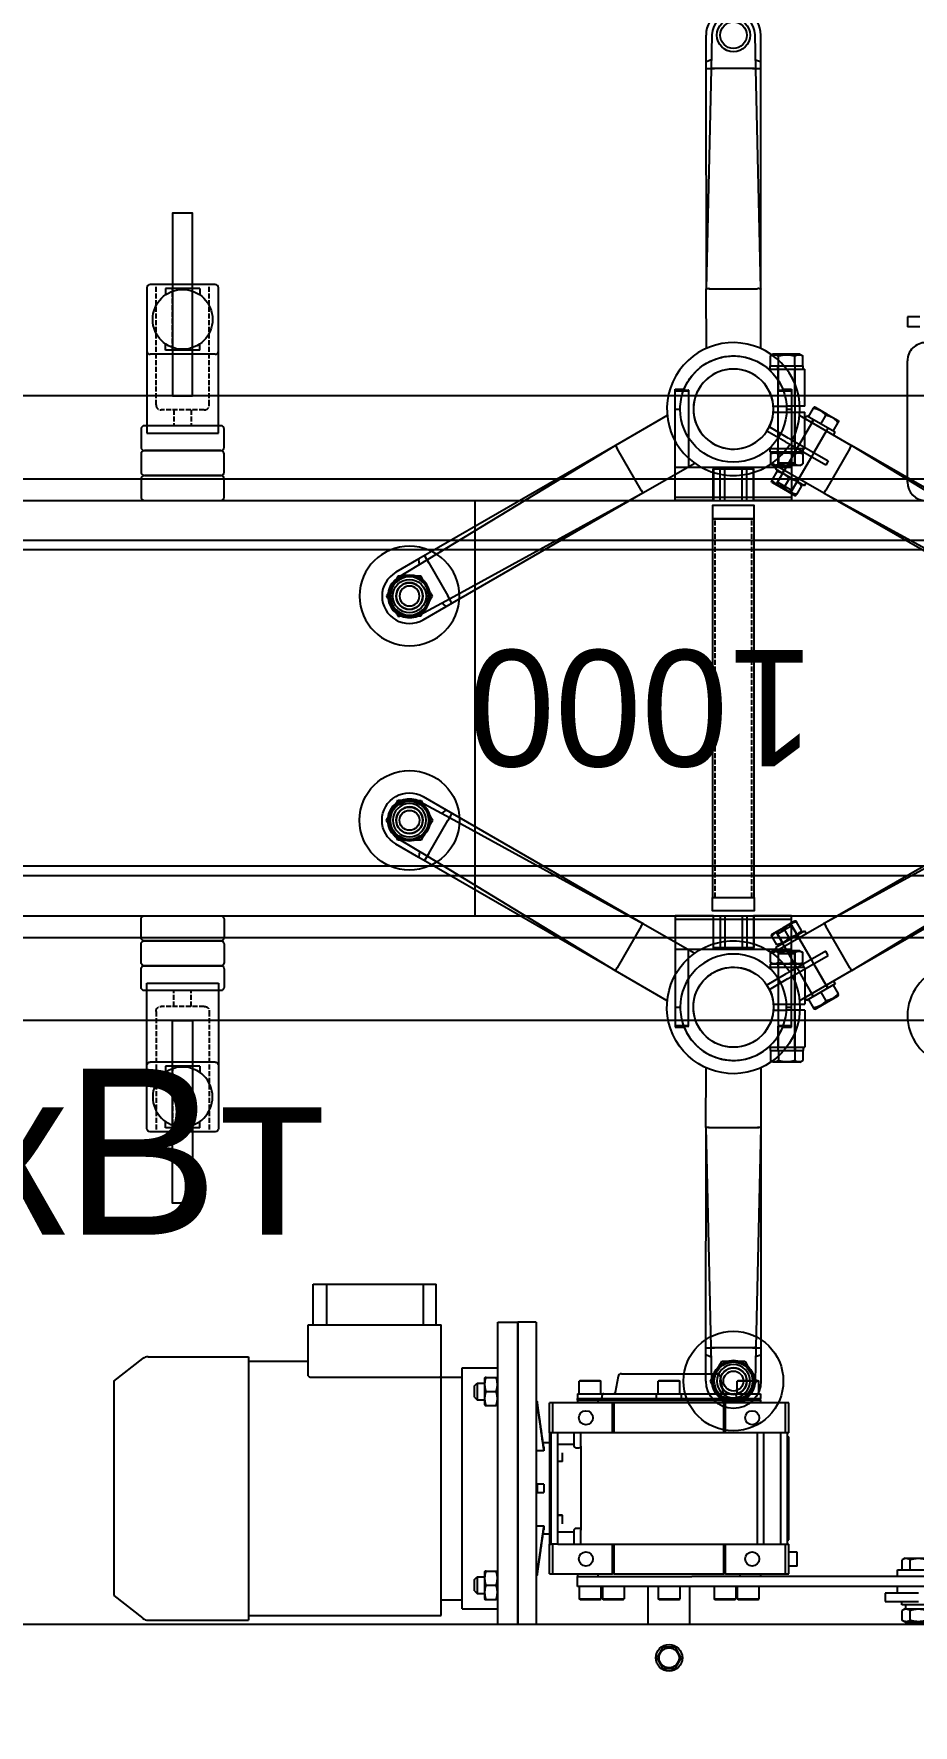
# Model space of a CAD drawing. Header units: millimetres. Extents: x -383313 to -161684, y -117025 to 99224.
# Drawn here: x -346718 to -346189, y -7453 to -6435 of the extents above; entities that cross this region are included whole.
import ezdxf
from ezdxf.enums import TextEntityAlignment as Align

# ---------------------------------------------------------------- set-up
doc = ezdxf.new("R2010")
doc.units = ezdxf.units.MM
doc.header["$MEASUREMENT"] = 0
doc.linetypes.add('DASHED', pattern=[0.75, 0.5, -0.25])
doc.linetypes.add('ESKD_shtrih', pattern=[4, 3, -1])
for name, color, linetype in [('08', 30, 'Continuous'), ('12', 41, 'Continuous'), ('17', 111, 'Continuous'), ('27', 200, 'Continuous'), ('Длина секции', 1, 'Continuous'), ('Конвейера КУ-190', 1, 'Continuous'), ('Крепление держателей ограждений', 101, 'Continuous'), ('КУ-190.01.03.00_Стяжка', 7, 'Continuous'), ('Робот', 30, 'Continuous')]:
    doc.layers.add(name, color=color, linetype=linetype)
doc.styles.add('PSTUDIO', font='arial.ttf')

# ---------------------------------------------------------------- blocks, each defined once
blk = doc.blocks.new('A$Cdbab0bab')
at = {"color": 3}
for p, q in [((543, -580), (1463, -580)), ((855, -581.5), (855, -580)), ((987.5, -580), (987.5, -603)), ((1012.5, -580), (1012.5, -603)), ((1080, -762), (1080, -580)), ((1091, -762), (1091, -580)), ((1091, -580), (1091, -762)), ((1103, -580), (1103, -762)), ((858, -581.5), (842, -581.5)), ((858, -589.5), (842, -589.5)), ((854.9, -582.5), (854.9, -588.5)), ((857.5, -589.5), (857.5, -592)), ((858, -581.5), (859.8, -582.5)), ((858, -589.5), (859.8, -588.5)), ((859.8, -582.5), (859.8, -588.5)), ((1124.5, -589.5), (1103, -589.5)), ((1124.5, -589.5), (1124.5, -734.5)), ((1137, -585.5), (1137, -729.8)), ((1253, -585.5), (1137, -585.5)), ((1253, -741.2), (1253, -582.7)), ((1313.4, -582.7), (1253, -582.7)), ((1334, -597.5), (1316.5, -583.8)), ((840, -592), (860, -592)), ((870, -594), (850, -594)), ((850, -599), (870, -599)), ((860, -592), (860, -594)), ((862.5, -599), (862.5, -603)), ((870, -599), (870, -594)), ((946.5, -595), (946, -595.5)), ((959, -595.5), (946, -595.5)), ((946, -603), (946, -595.5)), ((946.5, -595), (958.5, -595)), ((958.5, -595), (959, -595.5)), ((959, -603), (959, -595.5)), ((960.4, -595), (959.9, -595.5)), ((972.9, -595.5), (959.9, -595.5)), ((959.9, -603), (959.9, -595.5)), ((960.4, -595), (972.4, -595)), ((972.4, -595), (972.9, -595.5)), ((972.9, -603), (972.9, -595.5)), ((994, -595), (993.5, -595.5)), ((1006.5, -595.5), (993.5, -595.5)), ((993.5, -603), (993.5, -595.5)), ((994, -595), (1006, -595)), ((1006, -595), (1006.5, -595.5)), ((1006.5, -603), (1006.5, -595.5)), ((1027.6, -595), (1027.1, -595.5)), ((1040.1, -595.5), (1027.1, -595.5)), ((1027.1, -603), (1027.1, -595.5)), ((1027.6, -595), (1039.6, -595)), ((1039.6, -595), (1040.1, -595.5)), ((1040.1, -603), (1040.1, -595.5)), ((1041.5, -595), (1041, -595.5)), ((1054, -595.5), (1041, -595.5)), ((1041, -603), (1041, -595.5)), ((1041.5, -595), (1053.5, -595)), ((1053.5, -595), (1054, -595.5)), ((1054, -603), (1054, -595.5)), ((1103, -595.7), (1103.3, -595.2)), ((1110, -595.2), (1104, -595.2)), ((1111, -595.7), (1110.7, -595.2)), ((1111, -611.7), (1111, -595.7)), ((1115.4, -598.7), (1111, -598.7)), ((1115.4, -600.1), (1115.4, -598.7)), ((1117, -600.3), (1115.4, -598.7)), ((1115.4, -608.7), (1115.4, -600.1)), ((1117, -600.3), (1117, -601.3)), ((1137, -595), (1124.5, -595)), ((1334, -726.5), (1334, -597.5)), ((845.6, -603), (986.4, -603)), ((845.6, -609), (986.4, -609)), ((862.5, -609), (862.5, -613)), ((930, -610.5), (928, -610.5)), ((928, -610.5), (928, -628.5)), ((966, -610.5), (930, -610.5)), ((930, -610.5), (930, -628.5)), ((945, -610.5), (945, -609)), ((957.2, -609), (957.2, -610.5)), ((966, -610.5), (967, -610.5)), ((966, -610.5), (966, -628.5)), ((1033, -610.5), (967, -610.5)), ((967, -610.5), (967, -628.5)), ((986.4, -603), (1055, -603)), ((1055, -609), (986.4, -609)), ((1033, -610.5), (1034, -610.5)), ((1033, -610.5), (1033, -628.5)), ((1070, -610.5), (1034, -610.5)), ((1034, -610.5), (1034, -628.5)), ((1042.8, -610.5), (1042.8, -609)), ((1055, -603), (1055, -609)), ((1055, -610.5), (1055, -609)), ((1072, -610.5), (1070, -610.5)), ((1070, -610.5), (1070, -628.5)), ((1072, -610.5), (1072, -628.5)), ((1079.3, -609.7), (1080, -609.7)), ((1110, -603.7), (1104, -603.7)), ((1115.4, -608.7), (1111, -608.7)), ((1117, -607.1), (1115.4, -608.7)), ((1117, -601.3), (1117, -607.1)), ((862.5, -613), (837.5, -613)), ((858, -620), (842, -620)), ((854.9, -613), (854.9, -619)), ((858, -620), (859.8, -619)), ((859.8, -613), (859.8, -619)), ((923, -615.2), (923, -623.7)), ((923, -615.2), (928, -615.2)), ((1103, -611.7), (1103.3, -612.2)), ((1110, -612.2), (1104, -612.2)), ((1111, -611.7), (1110.7, -612.2)), ((923, -623.7), (928, -623.7)), ((929, -628.5), (928, -628.5)), ((928, -631), (928, -631.3)), ((929, -631), (928, -631)), ((929, -695.5), (929, -628.5)), ((929, -628.5), (929, -628.5)), ((930, -628.5), (929, -628.5)), ((966, -628.5), (930, -628.5)), ((933, -695.5), (933, -628.5)), ((943, -628.5), (943, -695.5)), ((947, -695.5), (947, -628.5)), ((967, -628.5), (966, -628.5)), ((1033, -628.5), (967, -628.5)), ((1034, -628.5), (1033, -628.5)), ((1067, -628.5), (1034, -628.5)), ((1053, -628.5), (1053, -636.9)), ((1057, -628.5), (1057, -636.9)), ((1067, -628.5), (1067, -695.5)), ((1067, -628.5), (1071, -628.5)), ((1071, -628.5), (1071, -695.5)), ((1072, -628.5), (1071, -628.5)), ((1072, -636.2), (1072, -628.5)), ((1072, -628.5), (1072, -628.5)), ((928, -631.3), (928, -644.1)), ((929, -631.3), (928, -631.3)), ((1053, -640.7), (1053, -636.9)), ((1053, -683.3), (1053, -640.7)), ((1056, -638), (1054, -638)), ((1057, -635.7), (1067, -635.7)), ((1064, -640.7), (1064, -645.8)), ((1071, -636.2), (1072, -636.2)), ((1071, -640.7), (1072, -640.7)), ((1072, -634.5), (1075.7, -634.5)), ((1072, -640.7), (1072, -636.2)), ((1072, -645.8), (1072, -640.7)), ((1075.4, -639.5), (1075.4, -637)), ((1080, -639.5), (1075.4, -639.5)), ((928, -644.1), (928, -646.8)), ((928, -646.8), (928, -677.2)), ((1064, -645.8), (1067, -645.8)), ((1067, -645.8), (1064, -645.8)), ((1071, -645.8), (1072, -645.8)), ((1072, -650), (1072, -645.8)), ((1072, -652.4), (1072, -650)), ((1072, -671.6), (1072, -652.4)), ((1075.4, -664.5), (1075.4, -659.5)), ((1080, -659.5), (1079.1, -659.5)), ((1072, -674), (1072, -671.6)), ((1080, -664.5), (1079.1, -664.5)), ((928, -677.2), (928, -679.9)), ((928, -679.9), (928, -692.8)), ((1064, -678.2), (1064, -683.3)), ((1064, -678.2), (1067, -678.2)), ((1064, -678.2), (1067, -678.2)), ((1071, -678.2), (1072, -678.2)), ((1072, -678.2), (1072, -674)), ((1072, -683.3), (1072, -678.2)), ((1053, -687.4), (1053, -683.3)), ((1053, -687.4), (1053, -695.5)), ((1054, -686.3), (1056, -686.3)), ((1057, -687.4), (1057, -695.5)), ((1057, -688.5), (1067, -688.5)), ((1071, -683.3), (1072, -683.3)), ((1071, -687.8), (1072, -687.8)), ((1072, -687.8), (1072, -683.3)), ((1072, -695.5), (1072, -687.8)), ((1072, -689.5), (1075.7, -689.5)), ((1075.4, -684.5), (1080, -684.5)), ((1075.4, -687), (1075.4, -684.5)), ((928, -692.8), (928, -693)), ((929, -692.8), (928, -692.8)), ((929, -693), (928, -693)), ((928, -695.5), (928, -713.5)), ((928, -695.5), (929, -695.5)), ((929, -695.5), (929, -695.5)), ((929, -695.5), (930, -695.5)), ((930, -695.5), (930, -713.5)), ((930, -695.5), (966, -695.5)), ((966, -695.5), (966, -713.5)), ((966, -695.5), (967, -695.5)), ((967, -695.5), (967, -713.5)), ((967, -695.5), (1033, -695.5)), ((1033, -695.5), (1033, -713.5)), ((1033, -695.5), (1034, -695.5)), ((1034, -695.5), (1034, -713.5)), ((1034, -695.5), (1067, -695.5)), ((1067, -695.5), (1071, -695.5)), ((1070, -695.5), (1070, -713.5)), ((1071, -695.5), (1072, -695.5)), ((1071, -695.5), (1072, -695.5)), ((1072, -695.5), (1072, -695.5)), ((1072, -695.5), (1072, -713.5)), ((1103, -712.3), (1103.3, -711.8)), ((1110, -711.8), (1104, -711.8)), ((1111, -712.3), (1110.7, -711.8)), ((1111, -728.3), (1111, -712.3)), ((928, -713.5), (930, -713.5)), ((930, -713.5), (966, -713.5)), ((945, -715), (945, -713.5)), ((1000, -715), (945, -715)), ((945, -715), (945, -716)), ((1000, -716), (945, -716)), ((945, -719), (945, -716)), ((952.5, -719), (945, -719)), ((946, -719), (946, -726.5)), ((960.7, -719), (952.5, -719)), ((957.2, -713.5), (957.2, -715)), ((959, -719), (959, -726.5)), ((959.7, -718), (959.7, -717)), ((992.5, -719), (960.7, -719)), ((966, -713.5), (967, -713.5)), ((967, -713.5), (1033, -713.5)), ((969.3, -729.3), (967.6, -719.8)), ((992.5, -716), (992.5, -719)), ((1007.5, -719), (992.5, -719)), ((993.5, -719), (993.5, -726.5)), ((1055, -715), (1000, -715)), ((1055, -716), (1000, -716)), ((1006.5, -719), (1006.5, -726.5)), ((1007.5, -716), (1007.5, -719)), ((1039.3, -719), (1007.5, -719)), ((1030.7, -729.3), (1032.4, -719.8)), ((1033, -713.5), (1034, -713.5)), ((1034, -713.5), (1070, -713.5)), ((1047.5, -719), (1039.3, -719)), ((1040.3, -717), (1040.3, -718)), ((1041, -719), (1041, -726.5)), ((1042.8, -715), (1042.8, -713.5)), ((1055, -719), (1047.5, -719)), ((1054, -719), (1054, -726.5)), ((1055, -715), (1055, -713.5)), ((1055, -715), (1055, -716)), ((1055, -719), (1055, -716)), ((1070, -713.5), (1072, -713.5)), ((1079.3, -714.3), (1080, -714.3)), ((1110, -720.3), (1104, -720.3)), ((1115.4, -715.3), (1111, -715.3)), ((1115.4, -719), (1115.4, -715.3)), ((1117, -716.9), (1115.4, -715.3)), ((1115.4, -725.3), (1115.4, -719)), ((1117, -716.9), (1117, -719.5)), ((1117, -719.5), (1117, -723.7)), ((946, -726.5), (959, -726.5)), ((946.5, -727), (946, -726.5)), ((958.5, -727), (946.5, -727)), ((958.5, -727), (959, -726.5)), ((1000, -731), (971.3, -731)), ((993.5, -726.5), (1000, -726.5)), ((994, -727), (993.5, -726.5)), ((1000, -727), (994, -727)), ((1000, -726.5), (1006.5, -726.5)), ((1006, -727), (1000, -727)), ((1028.7, -731), (1000, -731)), ((1006, -727), (1006.5, -726.5)), ((1041, -726.5), (1054, -726.5)), ((1041.5, -727), (1041, -726.5)), ((1053.5, -727), (1041.5, -727)), ((1053.5, -727), (1054, -726.5)), ((1103, -728.3), (1103.3, -728.8)), ((1110, -728.8), (1104, -728.8)), ((1111, -728.3), (1110.7, -728.8)), ((1115.4, -725.3), (1111, -725.3)), ((1117, -723.7), (1115.4, -725.3)), ((1137, -729), (1124.5, -729)), ((1137, -729.8), (1137, -760.5)), ((1215.5, -729), (1138.5, -729)), ((1217, -729.8), (1217, -760.5)), ((1334, -726.5), (1316.5, -740.2)), ((1124.5, -734.5), (1103, -734.5)), ((1253, -738.5), (1217, -738.5)), ((1313.4, -741.2), (1253, -741.2)), ((1080, -762), (1091, -762)), ((1103, -762), (1091, -762)), ((1138.5, -760.5), (1137, -760.5)), ((1215.5, -760.5), (1138.5, -760.5)), ((1140, -760.5), (1140, -785)), ((1148, -785), (1148, -760.5)), ((1206, -785), (1206, -760.5)), ((1214, -760.5), (1214, -785)), ((1217, -760.5), (1215.5, -760.5)), ((1141.6, -785), (1140, -785)), ((1148, -785), (1141.6, -785)), ((1149.5, -785), (1148, -785)), ((1204.5, -785), (1149.5, -785)), ((1206, -785), (1204.5, -785)), ((1212.4, -785), (1206, -785)), ((1214, -785), (1212.4, -785))]:
    blk.add_line(p, q, dxfattribs=at)
for centre, radius in [((1000, -560), 8), ((1000, -560), 6), ((950, -619.5), 4.25), ((1050, -619.5), 4.25), ((950, -704.5), 4.25), ((1050, -704.5), 4.25)]:
    blk.add_circle(centre, radius, dxfattribs=at)
for centre, radius, start, end in [((1313.4, -587.7), 5, 52, 90), ((966.7, -720), 1, 10, 90), ((1033.3, -720), 1, 90, 170), ((971.3, -729), 2, 190, 270), ((1028.7, -729), 2, 270, 350), ((1313.4, -736.2), 5, 270, 308)]:
    blk.add_arc(centre, radius, start, end, dxfattribs=at)
for points, weights in [([(996.2, -553.5), (994.4, -556.7), (992.5, -560)], [1.2245094272, 1.41394169484, 1.2245094272]), ([(1003.8, -553.5), (1000, -553.5), (996.2, -553.5)], [1.2245094272, 1.41394169484, 1.2245094272]), ([(1007.5, -560), (1005.6, -556.7), (1003.8, -553.5)], [1.2245094272, 1.41394169484, 1.2245094272]), ([(992.5, -560), (994.4, -563.2), (996.2, -566.5)], [1.2245094272, 1.41394169484, 1.2245094272]), ([(996.2, -566.5), (1000, -566.5), (1003.8, -566.5)], [1.2245094272, 1.41394169484, 1.2245094272]), ([(1003.8, -566.5), (1005.6, -563.2), (1007.5, -560)], [1.2245094272, 1.41394169484, 1.2245094272]), ([(845.1, -582.5), (850, -581.1), (854.9, -582.5)], [1.22364575665, 1.41294441399, 1.22364575665]), ([(845.1, -588.5), (850, -589.9), (854.9, -588.5)], [1.22364575665, 1.41294441399, 1.22364575665]), ([(854.9, -582.5), (857.4, -581.1), (859.8, -582.5)], [1.22364575665, 1.41294441399, 1.22364575665]), ([(854.9, -588.5), (857.4, -589.9), (859.8, -588.5)], [1.22364575665, 1.41294441399, 1.22364575665]), ([(1103.3, -595.2), (1103.3, -595.2), (1104, -595.2)], [1.31829508532, 1.31829508532, 1.22364575665]), ([(1104, -595.2), (1102.6, -599.4), (1104, -603.7)], [1.22364575665, 1.41294441399, 1.22364575665]), ([(1110, -595.2), (1111.4, -599.4), (1110, -603.7)], [1.22364575665, 1.41294441399, 1.22364575665]), ([(1110.7, -595.2), (1110.7, -595.2), (1110, -595.2)], [1.31829508532, 1.31829508532, 1.22364575665]), ([(1104, -603.7), (1102.6, -607.9), (1104, -612.2)], [1.22364575665, 1.41294441399, 1.22364575665]), ([(1110, -603.7), (1111.4, -607.9), (1110, -612.2)], [1.22364575665, 1.41294441399, 1.22364575665]), ([(845.1, -619), (850, -620.4), (854.9, -619)], [1.22364575665, 1.41294441399, 1.22364575665]), ([(854.9, -619), (857.4, -620.4), (859.8, -619)], [1.22364575665, 1.41294441399, 1.22364575665]), ([(1079.1, -611), (1076.6, -628.6), (1075.4, -637)], [1.02854289235, 1.10785210808, 1.04369394574]), ([(1075.4, -639.5), (1076.6, -631.1), (1079.1, -613.5)], [1.04369394591, 1.10785210848, 1.02854289244]), ([(1104, -612.2), (1103.3, -612.2), (1103.3, -612.2)], [1.22364575665, 1.31829508532, 1.31829508532]), ([(1110, -612.2), (1110.7, -612.2), (1110.7, -612.2)], [1.22364575665, 1.31829508532, 1.31829508532]), ([(1079.1, -659.5), (1076.6, -659.5), (1075.4, -659.5)], [1.02854289235, 1.10785210808, 1.04369394574]), ([(1075.4, -664.5), (1076.6, -664.5), (1079.1, -664.5)], [1.04369394591, 1.10785210848, 1.02854289244]), ([(1079.1, -710.5), (1076.6, -692.9), (1075.4, -684.5)], [1.02854289235, 1.10785210808, 1.04369394574]), ([(1075.4, -687), (1076.6, -695.4), (1079.1, -713)], [1.04369394591, 1.10785210848, 1.02854289244]), ([(1103.3, -711.8), (1103.3, -711.8), (1104, -711.8)], [1.31829508532, 1.31829508532, 1.22364575665]), ([(1104, -711.8), (1102.6, -716.1), (1104, -720.3)], [1.22364575665, 1.41294441399, 1.22364575665]), ([(1110, -711.8), (1111.4, -716.1), (1110, -720.3)], [1.22364575665, 1.41294441399, 1.22364575665]), ([(1110.7, -711.8), (1110.7, -711.8), (1110, -711.8)], [1.31829508532, 1.31829508532, 1.22364575665]), ([(1104, -720.3), (1102.6, -724.6), (1104, -728.8)], [1.22364575665, 1.41294441399, 1.22364575665]), ([(1110, -720.3), (1111.4, -724.6), (1110, -728.8)], [1.22364575665, 1.41294441399, 1.22364575665]), ([(1104, -728.8), (1103.3, -728.8), (1103.3, -728.8)], [1.22364575665, 1.31829508532, 1.31829508532]), ([(1110, -728.8), (1110.7, -728.8), (1110.7, -728.8)], [1.22364575665, 1.31829508532, 1.31829508532])]:
    blk.add_rational_spline(points, weights, degree=2, dxfattribs=at)
for points, knots in [([(1079.1, -613.5), (1079.1, -613.3), (1079.1, -613.2), (1079.2, -612.9), (1079.2, -612.8), (1079.2, -612.4), (1079.2, -612.3), (1079.3, -611.9), (1079.3, -611.8), (1079.3, -611.5), (1079.3, -611.3), (1079.3, -611), (1079.4, -610.8), (1079.4, -610.6), (1079.4, -610.4), (1079.4, -610.2), (1079.4, -610.1), (1079.4, -610), (1079.4, -609.9), (1079.4, -609.8), (1079.4, -609.7), (1079.4, -609.7), (1079.3, -609.7), (1079.3, -609.7), (1079.3, -609.8), (1079.3, -609.8), (1079.3, -609.9), (1079.2, -610.1), (1079.2, -610.2), (1079.2, -610.4), (1079.2, -610.5), (1079.1, -610.7), (1079.1, -610.8), (1079.1, -611)], [7.452556, 7.452556, 7.452556, 7.452556, 7.831182, 7.831182, 8.318582, 8.318582, 8.805981, 8.805981, 9.293381, 9.293381, 9.77866, 9.77866, 10.263939, 10.263939, 10.749218, 10.749218, 11.234497, 11.234497, 11.719776, 11.719776, 12.205055, 12.205055, 12.690334, 12.690334, 13.175613, 13.175613, 13.663013, 13.663013, 14.150412, 14.150412, 14.637812, 14.637812, 15.016438, 15.016438, 15.016438, 15.016438]), ([(1054, -638), (1053.9, -638), (1053.9, -638), (1053.7, -638), (1053.7, -637.9), (1053.5, -637.8), (1053.4, -637.8), (1053.2, -637.6), (1053.1, -637.4), (1053, -637.2), (1053, -637.1), (1053, -636.9)], [3.52333, 3.52333, 3.52333, 3.52333, 3.717093, 3.717093, 3.910857, 3.910857, 4.298384, 4.298384, 4.83906, 4.83906, 5.379735, 5.379735, 5.379735, 5.379735]), ([(1057, -636.9), (1057, -637.1), (1057, -637.2), (1056.9, -637.4), (1056.8, -637.6), (1056.6, -637.8), (1056.5, -637.8), (1056.3, -637.9), (1056.3, -638), (1056.1, -638), (1056.1, -638), (1056, -638)], [1.662546, 1.662546, 1.662546, 1.662546, 2.203221, 2.203221, 2.743897, 2.743897, 3.131424, 3.131424, 3.325187, 3.325187, 3.518951, 3.518951, 3.518951, 3.518951]), ([(1079.1, -664.5), (1079.1, -664.5), (1079.1, -664.5), (1079.2, -664.4), (1079.2, -664.4), (1079.2, -664.3), (1079.2, -664.2), (1079.3, -664), (1079.3, -663.9), (1079.3, -663.7), (1079.3, -663.6), (1079.3, -663.3), (1079.4, -663.1), (1079.4, -662.8), (1079.4, -662.7), (1079.4, -662.3), (1079.4, -662.2), (1079.4, -661.8), (1079.4, -661.7), (1079.4, -661.3), (1079.4, -661.2), (1079.4, -660.9), (1079.3, -660.7), (1079.3, -660.4), (1079.3, -660.3), (1079.3, -660.1), (1079.3, -660), (1079.2, -659.8), (1079.2, -659.7), (1079.2, -659.6), (1079.2, -659.6), (1079.1, -659.5), (1079.1, -659.5), (1079.1, -659.5)], [7.452556, 7.452556, 7.452556, 7.452556, 7.831182, 7.831182, 8.318582, 8.318582, 8.805981, 8.805981, 9.293381, 9.293381, 9.77866, 9.77866, 10.263939, 10.263939, 10.749218, 10.749218, 11.234497, 11.234497, 11.719776, 11.719776, 12.205055, 12.205055, 12.690334, 12.690334, 13.175613, 13.175613, 13.663013, 13.663013, 14.150412, 14.150412, 14.637812, 14.637812, 15.016438, 15.016438, 15.016438, 15.016438]), ([(1053, -687.4), (1053, -687.3), (1053, -687.1), (1053.1, -686.9), (1053.2, -686.8), (1053.4, -686.6), (1053.5, -686.5), (1053.7, -686.4), (1053.7, -686.4), (1053.9, -686.3), (1053.9, -686.3), (1054, -686.3)], [1.648481, 1.648481, 1.648481, 1.648481, 2.179851, 2.179851, 2.711222, 2.711222, 3.098681, 3.098681, 3.29241, 3.29241, 3.486139, 3.486139, 3.486139, 3.486139]), ([(1056, -686.3), (1056.1, -686.3), (1056.1, -686.3), (1056.3, -686.4), (1056.3, -686.4), (1056.5, -686.5), (1056.6, -686.6), (1056.8, -686.8), (1056.9, -686.9), (1057, -687.1), (1057, -687.3), (1057, -687.4)], [3.490081, 3.490081, 3.490081, 3.490081, 3.68381, 3.68381, 3.87754, 3.87754, 4.264998, 4.264998, 4.796369, 4.796369, 5.32774, 5.32774, 5.32774, 5.32774]), ([(1079.1, -713), (1079.1, -713.2), (1079.1, -713.3), (1079.2, -713.5), (1079.2, -713.6), (1079.2, -713.8), (1079.2, -713.9), (1079.3, -714.1), (1079.3, -714.2), (1079.3, -714.2), (1079.3, -714.3), (1079.3, -714.3), (1079.4, -714.3), (1079.4, -714.3), (1079.4, -714.2), (1079.4, -714.1), (1079.4, -714), (1079.4, -713.9), (1079.4, -713.8), (1079.4, -713.6), (1079.4, -713.4), (1079.4, -713.2), (1079.3, -713), (1079.3, -712.7), (1079.3, -712.5), (1079.3, -712.2), (1079.3, -712.1), (1079.2, -711.7), (1079.2, -711.6), (1079.2, -711.2), (1079.2, -711.1), (1079.1, -710.8), (1079.1, -710.7), (1079.1, -710.5)], [7.452556, 7.452556, 7.452556, 7.452556, 7.831182, 7.831182, 8.318582, 8.318582, 8.805981, 8.805981, 9.293381, 9.293381, 9.77866, 9.77866, 10.263939, 10.263939, 10.749218, 10.749218, 11.234497, 11.234497, 11.719776, 11.719776, 12.205055, 12.205055, 12.690334, 12.690334, 13.175613, 13.175613, 13.663013, 13.663013, 14.150412, 14.150412, 14.637812, 14.637812, 15.016438, 15.016438, 15.016438, 15.016438]), ([(959.7, -717), (959.7, -716.9), (959.7, -716.9), (959.7, -716.7), (959.6, -716.7), (959.6, -716.6), (959.6, -716.5), (959.5, -716.4), (959.4, -716.3), (959.4, -716.3), (959.3, -716.2), (959.2, -716.1), (959.1, -716.1), (959, -716.1), (958.9, -716), (958.8, -716), (958.7, -716), (958.7, -716)], [2.986177, 2.986177, 2.986177, 2.986177, 3.170306, 3.170306, 3.354436, 3.354436, 3.540175, 3.540175, 3.725914, 3.725914, 3.913561, 3.913561, 4.101209, 4.101209, 4.290363, 4.290363, 4.479517, 4.479517, 4.479517, 4.479517]), ([(959.7, -718), (959.7, -718.1), (959.7, -718.1), (959.7, -718.3), (959.7, -718.3), (959.8, -718.4), (959.8, -718.5), (959.9, -718.6), (959.9, -718.7), (960, -718.7), (960.1, -718.8), (960.2, -718.9), (960.3, -718.9), (960.4, -718.9), (960.4, -719), (960.6, -719), (960.6, -719), (960.7, -719)], [0, 0, 0, 0, 0.184099, 0.184099, 0.368198, 0.368198, 0.553909, 0.553909, 0.73962, 0.73962, 0.927348, 0.927348, 1.115076, 1.115076, 1.304575, 1.304575, 1.494075, 1.494075, 1.494075, 1.494075]), ([(1039.3, -719), (1039.4, -719), (1039.4, -719), (1039.6, -719), (1039.6, -718.9), (1039.7, -718.9), (1039.8, -718.9), (1039.9, -718.8), (1040, -718.7), (1040.1, -718.7), (1040.1, -718.6), (1040.2, -718.5), (1040.2, -718.4), (1040.3, -718.3), (1040.3, -718.3), (1040.3, -718.1), (1040.3, -718.1), (1040.3, -718)], [4.483399, 4.483399, 4.483399, 4.483399, 4.672899, 4.672899, 4.862398, 4.862398, 5.050126, 5.050126, 5.237854, 5.237854, 5.423565, 5.423565, 5.609276, 5.609276, 5.793375, 5.793375, 5.977474, 5.977474, 5.977474, 5.977474]), ([(1041.3, -716), (1041.3, -716), (1041.2, -716), (1041.1, -716), (1041, -716.1), (1040.9, -716.1), (1040.8, -716.1), (1040.7, -716.2), (1040.6, -716.3), (1040.6, -716.3), (1040.5, -716.4), (1040.4, -716.5), (1040.4, -716.6), (1040.4, -716.7), (1040.3, -716.7), (1040.3, -716.9), (1040.3, -716.9), (1040.3, -717)], [1.492836, 1.492836, 1.492836, 1.492836, 1.68199, 1.68199, 1.871145, 1.871145, 2.058792, 2.058792, 2.246439, 2.246439, 2.432178, 2.432178, 2.617917, 2.617917, 2.802047, 2.802047, 2.986177, 2.986177, 2.986177, 2.986177]), ([(1138.5, -729), (1138.4, -729), (1138.3, -729), (1138.1, -729), (1138, -729), (1137.8, -729), (1137.8, -729.1), (1137.6, -729.1), (1137.5, -729.2), (1137.3, -729.3), (1137.2, -729.4), (1137, -729.6), (1137, -729.7), (1137, -729.8)], [0, 0, 0, 0, 0.281108, 0.281108, 0.562216, 0.562216, 0.843325, 0.843325, 1.124433, 1.124433, 1.769683, 1.769683, 2.414933, 2.414933, 2.414933, 2.414933]), ([(1217, -729.8), (1217, -729.7), (1217, -729.6), (1216.8, -729.4), (1216.7, -729.3), (1216.5, -729.2), (1216.4, -729.1), (1216.2, -729.1), (1216.2, -729), (1216, -729), (1215.9, -729), (1215.7, -729), (1215.6, -729), (1215.5, -729)], [-2.414933, -2.414933, -2.414933, -2.414933, -1.769683, -1.769683, -1.124433, -1.124433, -0.843325, -0.843325, -0.562216, -0.562216, -0.281108, -0.281108, 0, 0, 0, 0])]:
    blk.add_open_spline(points, degree=3, knots=knots, dxfattribs=at)
blk = doc.blocks.new('Робот ABB IRB660_3.15 (сверху)')
at = {"layer": 'Робот'}
blk.add_circle((0, 0), 3150, dxfattribs=at)
blk = doc.blocks.new('ADJUSTABLE BRACKET 13580 (Top)')
at = {"layer": '17'}
for p, q in [((-21.5, 4.5), (-21.5, -83)), ((21.5, 4.5), (-21.5, 4.5)), ((21.5, -83), (21.5, 4.5)), ((-19.5, -43), (19.5, -43)), ((-10.3, -45.5), (-10.3, -49.2)), ((-10.3, -45.5), (10.3, -45.5)), ((10.3, -45.5), (10.3, -49.2)), ((-10.3, -82.5), (-10.3, -78.8)), ((10.3, -82.5), (10.3, -78.8)), ((-19.5, -85), (19.5, -85)), ((-10.3, -82.5), (10.3, -82.5))]:
    blk.add_line(p, q, dxfattribs=at)
at = {"layer": '17', "linetype": 'ESKD_shtrih'}
for p, q in [((-21.5, 0), (21.5, 0)), ((-5.2, -9.5), (-5.2, 0)), ((5.2, -9.5), (5.2, 0)), ((-13, -9.5), (13, -9.5)), ((-16, -12.5), (-16, -85)), ((16, -12.5), (16, -85)), ((-6, -45.5), (-6, -82.5)), ((6, -45.5), (6, -82.5))]:
    blk.add_line(p, q, dxfattribs=at)
at = {"layer": '17'}
blk.add_circle((0, -64), 18, dxfattribs=at)
at = {"layer": '17', "linetype": 'ESKD_shtrih'}
for centre, start, end in [((-13, -12.5), 90, 180), ((13, -12.5), 0, 90)]:
    blk.add_arc(centre, 3, start, end, dxfattribs=at)
at = {"layer": '17'}
for centre, start, end in [((-19.5, -45), 90, 180), ((19.5, -45), 0, 90), ((-19.5, -83), 180, 270), ((19.5, -83), 270, 0)]:
    blk.add_arc(centre, 2, start, end, dxfattribs=at)
blk = doc.blocks.new('A$C907ffd63')
at = {"layer": 'Конвейера КУ-190'}
for p, q in [((1000, 125), (0, 125)), ((0, 101), (1000, 101)), ((0, -101), (1000, -101)), ((1000, -125), (0, -125)), ((340, -136), (340, -209)), ((332.5, -229.5), (340, -229.5)), ((340, -235.5), (340, -229.5)), ((332.5, -235.5), (340, -235.5))]:
    blk.add_line(p, q, dxfattribs=at)
at = {"layer": 'Конвейера КУ-190', "color": 33}
for p, q in [((26.7, 95.2), (1000, 95.2)), ((26.7, -95.2), (1000, -95.2))]:
    blk.add_line(p, q, dxfattribs=at)
at = {"layer": 'Конвейера КУ-190'}
for centre, radius, start, end in [((310, 185), 30, 213.367, 146.633), ((329, -136), 11, 0, 90), ((329, -209), 11, 270, 0)]:
    blk.add_arc(centre, radius, start, end, dxfattribs=at)
at = {"layer": 'Крепление держателей ограждений'}
blk.add_line((600, 125), (600, -125), dxfattribs=at)
at = {"layer": 'Длина секции'}
blk.add_text('1000', height=70, dxfattribs=at).set_placement((500, 0), align=Align.MIDDLE_CENTER)
blk = doc.blocks.new('15506-T')
at = {"color": 200}
for p, q in [((98.2, 203.1), (90.2, 189.2)), ((101.4, 201.6), (90.6, 183.9)), ((90.2, 189.2), (22, 71)), ((90.6, 183.9), (22, 71)), ((90.5, 189.3), (93.6, 188.8)), ((112.4, 171.8), (92.6, 183.3)), ((113.9, 170.4), (123.9, 188.6)), ((118.8, 172.7), (126.8, 186.6)), ((116.7, 175.5), (118.6, 173)), ((50.5, 54.5), (118.8, 172.7)), ((50.5, 54.5), (113.9, 170.4)), ((21.9, 70.9), (3.9, 39.8)), ((22, 71), (21.9, 70.9)), ((23.7, 70), (48.8, 55.5)), ((32.5, 23.3), (50.5, 54.4)), ((50.5, 54.4), (50.5, 54.5)), ((-58, 26.5), (-58.5, 26.2)), ((-58.5, 19.5), (-58.5, 25.5)), ((-50, 26.5), (-58, 26.5)), ((-42, 26.5), (-50, 26.5)), ((-50, 19.5), (-50, 25.5)), ((-42, 26.5), (-41.5, 26.2)), ((-41.5, 19.5), (-41.5, 25.5)), ((-72.5, 16.5), (-208.9, 16.5)), ((-72.5, 16.5), (-204.6, 13.5)), ((-72.3, 16.5), (-72.5, 16.5)), ((-72.5, -14.5), (-72.5, 14.5)), ((-36.4, 16.5), (-72.3, 16.5)), ((-60, 18.5), (-60, 16.5)), ((-40, 18.5), (-60, 18.5)), ((-58, 18.5), (-58.5, 18.8)), ((-42, 18.5), (-41.5, 18.8)), ((-40, 18.5), (-40, 16.5)), ((-65, -1.5), (-65, 1.5)), ((-65, 1.5), (-40, 1.5)), ((-55, -1.5), (-55, 1.5)), ((-45, -1.5), (-45, 1.5)), ((-37, 1.5), (-24.1, 1.5)), ((-40, -1.5), (-65, -1.5)), ((-24.1, -1.5), (-37, -1.5)), ((-208.9, -16.5), (-72.5, -16.5)), ((-204.6, -13.5), (-72.5, -16.5)), ((-72.5, -16.5), (-72.3, -16.5)), ((-72.3, -16.5), (-36.4, -16.5)), ((-60, -16.5), (-60, -18.5)), ((-60, -18.5), (-40, -18.5)), ((-58.5, -18.5), (-58.5, -24.5)), ((-50, -18.5), (-50, -24.5)), ((-41.5, -18.5), (-41.5, -24.5)), ((-40, -16.5), (-40, -18.5)), ((-58, -25.5), (-58.5, -25.2)), ((-50, -25.5), (-58, -25.5)), ((-42, -25.5), (-50, -25.5)), ((-42, -25.5), (-41.5, -25.2)), ((50.5, -54.4), (32.5, -23.3)), ((3.9, -39.8), (21.9, -70.9)), ((48.8, -55.5), (23.7, -70)), ((50.5, -54.5), (50.5, -54.4)), ((113.9, -170.4), (50.5, -54.5)), ((118.8, -172.7), (50.5, -54.5)), ((21.9, -70.9), (22, -71)), ((22, -71), (90.6, -183.9)), ((22, -71), (90.2, -189.2)), ((92.6, -183.3), (112.4, -171.8)), ((123.9, -188.6), (113.9, -170.4)), ((118.6, -173), (116.7, -175.5)), ((126.8, -186.6), (118.8, -172.7)), ((90.2, -189.2), (98.2, -203.1)), ((93.6, -188.8), (90.5, -189.3)), ((90.6, -183.9), (101.4, -201.6))]:
    blk.add_line(p, q, dxfattribs=at)
at = {"color": 3}
for p, q in [((88.2, 185.8), (92.6, 183.3)), ((112.4, 171.8), (116.8, 169.3)), ((23.7, 70), (22, 71)), ((50.5, 54.5), (48.8, 55.5)), ((-53.4, 26.5), (-55, 24.9)), ((-55, 26.5), (-55, 18.5)), ((-55, 24.9), (-50, 24.9)), ((-55, 1.5), (-55, 24.9)), ((-50, 24.9), (-45, 24.9)), ((-46.6, 26.5), (-45, 24.9)), ((-45, 26.5), (-45, 18.5)), ((-45, 1.5), (-45, 24.9)), ((-72.5, 16.5), (-72.5, 14.5)), ((-55.2, 18.5), (-55.2, 16.5)), ((-55, 1.5), (-55, 16.5)), ((-45, 1.5), (-45, 16.5)), ((-44.8, 18.5), (-44.8, 16.5)), ((-55, -18.5), (-55, -1.5)), ((-55, -16.5), (-55, -1.5)), ((-45, -18.5), (-45, -1.5)), ((-45, -16.5), (-45, -1.5)), ((-72.5, -14.5), (-72.5, -16.5)), ((-55.2, -16.5), (-55.2, -18.5)), ((-44.8, -16.5), (-44.8, -18.5)), ((48.8, -55.5), (50.5, -54.5)), ((22, -71), (23.7, -70)), ((116.8, -169.3), (112.4, -171.8)), ((92.6, -183.3), (88.2, -185.8))]:
    blk.add_line(p, q, dxfattribs=at)
for centre, radius in [((112.5, 194.9), 10), ((112.5, 194.9), 8), ((112.5, -194.9), 10), ((112.5, -194.9), 8)]:
    blk.add_circle(centre, radius, dxfattribs=at)
at = {"color": 200}
for centre, radius, start, end in [((112.5, 194.9), 16.5, 330, 150), ((112.5, 194.9), 13, 331.3135, 148.6865), ((0, 0), 40, 182.1491, 177.8509), ((0, 0), 24.1, 183.561, 176.439), ((112.5, -194.9), 16.5, 210, 30), ((112.5, -194.9), 13, 211.3135, 28.6865)]:
    blk.add_arc(centre, radius, start, end, dxfattribs=at)
for centre, major_axis, ratio, start_param, end_param in [((92.8, 187.7), (2.6, -1.5), 0.190894, 2.70526, 3.141593), ((92.3, 182.8), (1.71, -1.04), 0.246291, 1.581444, 3.141593), ((94.6, 186.5), (-2.01, -3.24), 0.524286, 0.005933, 0.016581), ((114.3, 175.2), (-1.8, -3.36), 0.524286, -0.016581, -0.005933), ((112.2, 171.4), (-1.75, 0.96), 0.246291, -3.141593, -1.581444), ((116.2, 174.2), (2.6, -1.5), 0.190894, 0, 0.436332), ((25.6, 73.3), (-1.91, -3.3), 0.524528, -0.010385, 0), ((50.7, 58.8), (-1.91, -3.3), 0.524528, 0, 0.010385), ((-76.3, 14.5), (3.81, 0), 0.524528, 0, 0.010385), ((-76.3, -14.5), (3.81, 0), 0.524528, -0.010385, 0), ((50.7, -58.8), (-1.91, 3.3), 0.524528, -0.010385, 0), ((25.6, -73.3), (-1.91, 3.3), 0.524528, 0, 0.010385), ((112.2, -171.4), (-1.75, -0.96), 0.246291, 1.581444, 3.141593), ((114.3, -175.2), (-1.8, 3.36), 0.524286, 0.005933, 0.016581), ((116.2, -174.2), (-2.6, -1.5), 0.190894, 2.70526, 3.141593), ((92.8, -187.7), (-2.6, -1.5), 0.190894, 0, 0.436332), ((92.3, -182.8), (1.71, 1.04), 0.246291, -3.141593, -1.581444), ((94.6, -186.5), (-2.01, 3.24), 0.524286, -0.016581, -0.005933)]:
    blk.add_ellipse(centre, major_axis=major_axis, ratio=ratio, start_param=start_param, end_param=end_param, dxfattribs=at)
for points, knots in [([(23.7, 70), (23.6, 70.1), (23.6, 70.1), (23.4, 70.2), (23.3, 70.2), (23.2, 70.3), (23.1, 70.4), (22.8, 70.5), (22.7, 70.6), (22.4, 70.7), (22.3, 70.7), (22.1, 70.7), (22, 70.7), (21.9, 70.8), (21.9, 70.8), (21.8, 70.8), (21.8, 70.8), (21.8, 70.8), (21.8, 70.8), (21.8, 70.8), (21.8, 70.8), (21.8, 70.8), (21.9, 70.9), (21.9, 70.9), (21.9, 70.9), (21.9, 70.9)], [3.009532, 3.009532, 3.009532, 3.009532, 3.168725, 3.168725, 3.468198, 3.468198, 3.76767, 3.76767, 4.293644, 4.293644, 4.819618, 4.819618, 5.194455, 5.194455, 5.569291, 5.569291, 5.698282, 5.698282, 5.827273, 5.827273, 5.909436, 5.909436, 5.991598, 5.991598, 6.007095, 6.007095, 6.007095, 6.007095]), ([(50.5, 54.4), (50.4, 54.4), (50.4, 54.4), (50.4, 54.3), (50.4, 54.3), (50.4, 54.3), (50.4, 54.3), (50.4, 54.3), (50.4, 54.3), (50.3, 54.3), (50.3, 54.4), (50.3, 54.4), (50.2, 54.5), (50, 54.7), (49.9, 54.8), (49.7, 55), (49.6, 55.1), (49.3, 55.3), (49.1, 55.4), (48.9, 55.5), (48.9, 55.5), (48.8, 55.5)], [38.480729, 38.480729, 38.480729, 38.480729, 38.538428, 38.538428, 38.642159, 38.642159, 38.74589, 38.74589, 38.950627, 38.950627, 39.155364, 39.155364, 39.715636, 39.715636, 40.275908, 40.275908, 40.802668, 40.802668, 41.329429, 41.329429, 41.490848, 41.490848, 41.490848, 41.490848]), ([(-72.3, 16.5), (-72.3, 16.5), (-72.3, 16.5), (-72.3, 16.5), (-72.2, 16.5), (-72.2, 16.5), (-72.2, 16.5), (-72.2, 16.5), (-72.2, 16.5), (-72.2, 16.4), (-72.2, 16.4), (-72.3, 16.3), (-72.3, 16.2), (-72.4, 16), (-72.4, 15.9), (-72.5, 15.6), (-72.5, 15.4), (-72.5, 15.1), (-72.5, 14.9), (-72.5, 14.6), (-72.5, 14.6), (-72.5, 14.5)], [38.480729, 38.480729, 38.480729, 38.480729, 38.538428, 38.538428, 38.642159, 38.642159, 38.74589, 38.74589, 38.950627, 38.950627, 39.155364, 39.155364, 39.715636, 39.715636, 40.275908, 40.275908, 40.802668, 40.802668, 41.329429, 41.329429, 41.490848, 41.490848, 41.490848, 41.490848]), ([(-40, 1.5), (-40, 1.5), (-40, 1.5), (-39.9, 1.5), (-39.8, 1.5), (-39.7, 1.5), (-39.6, 1.5), (-39.4, 1.5), (-39.2, 1.5), (-39, 1.5), (-38.8, 1.5), (-38.5, 1.5), (-38.3, 1.5), (-37.9, 1.5), (-37.8, 1.5), (-37.4, 1.5), (-37.2, 1.5), (-37, 1.5)], [0, 0, 0, 0, 0.55523, 0.55523, 1.11046, 1.11046, 1.66589, 1.66589, 2.22132, 2.22132, 2.777012, 2.777012, 3.332705, 3.332705, 3.888652, 3.888652, 4.444598, 4.444598, 4.444598, 4.444598]), ([(-37, -1.5), (-37.2, -1.5), (-37.4, -1.5), (-37.8, -1.5), (-37.9, -1.5), (-38.3, -1.5), (-38.5, -1.5), (-38.8, -1.5), (-39, -1.5), (-39.2, -1.5), (-39.4, -1.5), (-39.6, -1.5), (-39.7, -1.5), (-39.8, -1.5), (-39.9, -1.5), (-40, -1.5), (-40, -1.5), (-40, -1.5)], [-4.444598, -4.444598, -4.444598, -4.444598, -3.888652, -3.888652, -3.332705, -3.332705, -2.777012, -2.777012, -2.22132, -2.22132, -1.66589, -1.66589, -1.11046, -1.11046, -0.55523, -0.55523, 0, 0, 0, 0]), ([(-72.5, -14.5), (-72.5, -14.6), (-72.5, -14.6), (-72.5, -14.8), (-72.5, -14.9), (-72.5, -15.1), (-72.5, -15.2), (-72.5, -15.5), (-72.4, -15.6), (-72.4, -15.9), (-72.4, -16), (-72.3, -16.2), (-72.3, -16.3), (-72.2, -16.4), (-72.2, -16.4), (-72.2, -16.5), (-72.2, -16.5), (-72.2, -16.5), (-72.2, -16.5), (-72.2, -16.5), (-72.2, -16.5), (-72.3, -16.5), (-72.3, -16.5), (-72.3, -16.5), (-72.3, -16.5), (-72.3, -16.5)], [3.009532, 3.009532, 3.009532, 3.009532, 3.168725, 3.168725, 3.468198, 3.468198, 3.76767, 3.76767, 4.293644, 4.293644, 4.819618, 4.819618, 5.194455, 5.194455, 5.569291, 5.569291, 5.698282, 5.698282, 5.827273, 5.827273, 5.909436, 5.909436, 5.991598, 5.991598, 6.007095, 6.007095, 6.007095, 6.007095]), ([(48.8, -55.5), (48.9, -55.5), (48.9, -55.5), (49.1, -55.4), (49.2, -55.3), (49.3, -55.2), (49.4, -55.2), (49.6, -55), (49.8, -54.9), (50, -54.7), (50.1, -54.6), (50.2, -54.5), (50.2, -54.5), (50.3, -54.4), (50.3, -54.3), (50.4, -54.3), (50.4, -54.3), (50.4, -54.3), (50.4, -54.3), (50.4, -54.3), (50.4, -54.3), (50.4, -54.3), (50.4, -54.4), (50.4, -54.4), (50.5, -54.4), (50.5, -54.4)], [3.009532, 3.009532, 3.009532, 3.009532, 3.168725, 3.168725, 3.468198, 3.468198, 3.76767, 3.76767, 4.293644, 4.293644, 4.819618, 4.819618, 5.194455, 5.194455, 5.569291, 5.569291, 5.698282, 5.698282, 5.827273, 5.827273, 5.909436, 5.909436, 5.991598, 5.991598, 6.007095, 6.007095, 6.007095, 6.007095]), ([(21.9, -70.9), (21.9, -70.9), (21.9, -70.9), (21.8, -70.8), (21.8, -70.8), (21.8, -70.8), (21.8, -70.8), (21.8, -70.8), (21.8, -70.8), (21.9, -70.8), (21.9, -70.8), (22, -70.8), (22.1, -70.7), (22.3, -70.7), (22.5, -70.6), (22.7, -70.5), (22.9, -70.5), (23.2, -70.3), (23.4, -70.2), (23.6, -70.1), (23.6, -70.1), (23.7, -70)], [38.480729, 38.480729, 38.480729, 38.480729, 38.538428, 38.538428, 38.642159, 38.642159, 38.74589, 38.74589, 38.950627, 38.950627, 39.155364, 39.155364, 39.715636, 39.715636, 40.275908, 40.275908, 40.802668, 40.802668, 41.329429, 41.329429, 41.490848, 41.490848, 41.490848, 41.490848])]:
    blk.add_open_spline(points, degree=3, knots=knots, dxfattribs=at)
for points, weights in [([(-58.5, 25.5), (-54.2, 26.9), (-50, 25.5)], [1.22364575665, 1.41294441399, 1.22364575665]), ([(-58.5, 26.2), (-58.5, 26.2), (-58.5, 25.5)], [1.31829508532, 1.31829508532, 1.22364575665]), ([(-50, 25.5), (-45.8, 26.9), (-41.5, 25.5)], [1.22364575665, 1.41294441399, 1.22364575665]), ([(-41.5, 25.5), (-41.5, 26.2), (-41.5, 26.2)], [1.22364575665, 1.31829508532, 1.31829508532]), ([(-58.5, 19.5), (-54.2, 18.1), (-50, 19.5)], [1.22364575665, 1.41294441399, 1.22364575665]), ([(-58.5, 18.8), (-58.5, 18.8), (-58.5, 19.5)], [1.31829508532, 1.31829508532, 1.22364575665]), ([(-50, 19.5), (-45.8, 18.1), (-41.5, 19.5)], [1.22364575665, 1.41294441399, 1.22364575665]), ([(-41.5, 19.5), (-41.5, 18.8), (-41.5, 18.8)], [1.22364575665, 1.31829508532, 1.31829508532]), ([(-58.5, -24.5), (-54.2, -25.9), (-50, -24.5)], [1.22364575665, 1.41294441399, 1.22364575665]), ([(-58.5, -25.2), (-58.5, -25.2), (-58.5, -24.5)], [1.31829508532, 1.31829508532, 1.22364575665]), ([(-50, -24.5), (-45.8, -25.9), (-41.5, -24.5)], [1.22364575665, 1.41294441399, 1.22364575665]), ([(-41.5, -24.5), (-41.5, -25.2), (-41.5, -25.2)], [1.22364575665, 1.31829508532, 1.31829508532])]:
    blk.add_rational_spline(points, weights, degree=2, dxfattribs=at)
blk = doc.blocks.new('17515-T')
at = {"layer": '27'}
for radius in [30, 11.5, 8, 6]:
    blk.add_circle((0, 0), radius, dxfattribs=at)
at = {"layer": '27', "color": 3}
for radius in [12.5, 12.5, 11.5]:
    blk.add_circle((0, 0), radius, dxfattribs=at)
at = {"layer": '27'}
for points in [[(-13.9, 0), (-10.4, 6), (-6.9, 12)], [(-6.9, 12), (0, 12), (6.9, 12)], [(6.9, 12), (10.4, 6), (13.9, 0)], [(-6.9, -12), (-10.4, -6), (-13.9, 0)], [(13.9, 0), (10.4, -6), (6.9, -12)], [(6.9, -12), (0, -12), (-6.9, -12)]]:
    blk.add_rational_spline(points, [1.17681485541, 1.35886874711, 1.17681485541], degree=2, dxfattribs=at)
blk = doc.blocks.new('14748-T')
at = {"layer": '27'}
for p, q in [((-12, 55), (-35, 55)), ((-35, 55), (-35, 35)), ((-12, 55), (12, 55)), ((-12, 35), (-12, 55)), ((35, 55), (12, 55)), ((12, 55), (12, 35)), ((35, 35), (35, 55)), ((-35, 35), (-35, 32)), ((-35, 35), (-12, 35)), ((-35, 32), (-35, 27.6)), ((-27, 32), (-27, 35)), ((-27, 27.6), (-27, 32)), ((-12, 35), (12, 35)), ((12, 35), (35, 35)), ((27, 35), (27, 32)), ((27, 32), (27, 27.6)), ((35, 32), (35, 35)), ((40, 34), (35, 34)), ((35, 27.6), (35, 32)), ((36.9, 27), (36.9, 33)), ((40, 34), (41.8, 33)), ((41.8, 27), (41.8, 33)), ((-35, 27.6), (-35, -11)), ((-27, -11), (-27, 27.6)), ((27, 27.6), (27, -11)), ((35, -11), (35, 27.6)), ((42, 26), (35, 26)), ((35.1, 24), (35, 24)), ((43, 24), (35.1, 24)), ((40, 26), (41.8, 27)), ((42, 26), (42, 24)), ((43, 24), (43, 1.8)), ((35, 1.8), (35.1, 1.8)), ((35.1, 1.8), (43, 1.8)), ((37, -1.8), (37, 1.8)), ((35.1, -1.8), (35, -1.8)), ((43, -1.8), (35.1, -1.8)), ((43, -1.8), (43, -24)), ((-35, -11), (-35, -12)), ((-35, -11), (-27, -11)), ((-35, -12), (-29.7, -12)), ((-27, -11.4), (-27, -11)), ((-26.8, -11.4), (-27, -11.4)), ((27, -11.4), (26.8, -11.4)), ((27, -11), (27, -11.4)), ((27, -11), (35, -11)), ((27, -17.2), (27, -11.4)), ((29.7, -12), (35, -12)), ((35, -12), (35, -11)), ((21.2, -24), (35.1, -24)), ((22, -24), (22, -26)), ((22, -26), (42, -26)), ((22.2, -26), (22.2, -32)), ((27.1, -26), (27.1, -32)), ((35.1, -24), (43, -24)), ((36.9, -26), (36.9, -32)), ((41.8, -26), (41.8, -32)), ((42, -24), (42, -26)), ((24, -33), (22.2, -32)), ((40, -33), (24, -33)), ((40, -33), (41.8, -32))]:
    blk.add_line(p, q, dxfattribs=at)
at = {"layer": '27', "color": 3}
for p, q in [((-35, 53), (35, 53)), ((-12.2, 55), (-12.2, 36)), ((-8, 55), (-8, 36)), ((-5.2, 55), (-5.2, 36)), ((5.2, 55), (5.2, 36)), ((8, 55), (8, 36)), ((12.2, 55), (12.2, 36)), ((-12.2, 36), (-8, 36)), ((-8, 36), (-2.8, 36)), ((-5.2, 36), (-5.2, 35)), ((-2.8, 36), (2.8, 36)), ((2.8, 36), (8, 36)), ((5.2, 36), (5.2, 35)), ((8, 36), (12.2, 36)), ((24, 34), (22.2, 33)), ((22.2, 27), (22.2, 33)), ((35, 34), (24, 34)), ((28.6, 34), (27, 32.4)), ((27, 32.4), (37, 32.4)), ((27.1, 27), (27.1, 33)), ((35.4, 34), (37, 32.4)), ((37, 34), (37, 26)), ((37, 1.8), (37, 32.4)), ((35, 24), (21.2, 24)), ((22, 26), (22, 24)), ((35, 26), (22, 26)), ((24, 26), (22.2, 27)), ((26.8, 26), (26.8, 24)), ((37, 24), (37, 1.8)), ((37.2, 26), (37.2, 24)), ((-35, 0), (-32, 0)), ((24.1, 1.8), (32, 1.8)), ((32, 1.8), (35, 1.8)), ((32, 0), (35, 0)), ((24.1, -1.8), (32, -1.8)), ((35, -1.8), (32, -1.8)), ((37, -26), (37, -1.8)), ((37, -1.8), (37, -24)), ((27, -11.4), (27, -11.4)), ((27, -11.4), (27, -24)), ((27, -26), (27, -17.2)), ((26.8, -24), (26.8, -26)), ((37.2, -24), (37.2, -26))]:
    blk.add_line(p, q, dxfattribs=at)
blk.add_circle((0, 0), 24.1, dxfattribs=at)
for start, end in [(0, 180), (180, 201.0152), (338.9848, 0)]:
    blk.add_arc((0, 0), 32, start, end, dxfattribs=at)
at = {"layer": '27'}
for start, end in [(201.0152, 270), (270, 338.9848)]:
    blk.add_arc((0, 0), 32, start, end, dxfattribs=at)
at = {"layer": '27', "color": 3}
for points, weights in [([(22.2, 33), (24.6, 34.4), (27.1, 33)], [1.22364575665, 1.41294441399, 1.22364575665]), ([(27.1, 33), (31.2, 34.1), (35, 33.4)], [1.22364575665, 1.37880186167, 1.27961472662]), ([(22.2, 27), (24.6, 25.6), (27.1, 27)], [1.22364575665, 1.41294441399, 1.22364575665]), ([(27.1, 27), (31.2, 25.9), (35, 26.6)], [1.22364575665, 1.37880186167, 1.27961472662])]:
    blk.add_rational_spline(points, weights, degree=2, dxfattribs=at)
at = {"layer": '27'}
for points, weights in [([(35, 33.4), (35.9, 33.2), (36.9, 33)], [1.27961472662, 1.25778830898, 1.22364575665]), ([(36.9, 33), (39.4, 34.4), (41.8, 33)], [1.22364575665, 1.41294441399, 1.22364575665]), ([(35, 26.6), (35.9, 26.8), (36.9, 27)], [1.27961472662, 1.25778830898, 1.22364575665]), ([(36.9, 27), (39.4, 25.6), (41.8, 27)], [1.22364575665, 1.41294441399, 1.22364575665]), ([(22.2, -32), (24.6, -33.4), (27.1, -32)], [1.22364575665, 1.41294441399, 1.22364575665]), ([(27.1, -32), (32, -33.4), (36.9, -32)], [1.22364575665, 1.41294441399, 1.22364575665]), ([(36.9, -32), (39.4, -33.4), (41.8, -32)], [1.22364575665, 1.41294441399, 1.22364575665])]:
    blk.add_rational_spline(points, weights, degree=2, dxfattribs=at)
for points, knots in [([(-29.9, -11.5), (-29.9, -11.5), (-29.8, -11.5), (-29.5, -11.4), (-29.3, -11.4), (-28.8, -11.4), (-28.5, -11.4), (-28, -11.4), (-27.7, -11.4), (-27.3, -11.4), (-27.1, -11.4), (-26.8, -11.4)], [0, 0, 0, 0, 1.112395, 1.112395, 2.200207, 2.200207, 3.327089, 3.327089, 4.003643, 4.003643, 4.692387, 4.692387, 4.692387, 4.692387]), ([(-29.9, -11.5), (-28.6, -14.8), (-26.8, -17.9), (-24.5, -20.6), (-20.3, -25.6), (-14.5, -29.3), (-8.1, -30.9), (-5.5, -31.6), (-2.7, -32), (0, -32)], [1.937581, 1.937581, 1.937581, 1.937581, 2.269802, 2.269802, 2.269802, 2.884653, 2.884653, 2.884653, 3.141593, 3.141593, 3.141593, 3.141593]), ([(0, -32), (3.2, -32), (6.3, -31.5), (9.4, -30.6), (13.6, -29.3), (17.6, -27.1), (20.9, -24.2), (24.9, -20.8), (28, -16.4), (29.9, -11.5)], [-3.141593, -3.141593, -3.141593, -3.141593, -2.844263, -2.844263, -2.844263, -2.428002, -2.428002, -2.428002, -1.937581, -1.937581, -1.937581, -1.937581]), ([(26.8, -11.4), (27.3, -11.4), (27.7, -11.4), (28.5, -11.4), (28.8, -11.4), (29.3, -11.4), (29.5, -11.4), (29.8, -11.5), (29.9, -11.5), (29.9, -11.5)], [0, 0, 0, 0, 1.300066, 1.300066, 2.480418, 2.480418, 3.590968, 3.590968, 4.708334, 4.708334, 4.708334, 4.708334])]:
    blk.add_open_spline(points, degree=3, knots=knots, dxfattribs=at)
blk = doc.blocks.new('КУ-190.01.03.00_Стяжка')
at = {"layer": '08', "linetype": 'ESKD_shtrih'}
for p, q in [((236, 11), (8, 11)), ((236, -11), (8, -11))]:
    blk.add_line(p, q, dxfattribs=at)
at = {"layer": '08'}
blk.add_lwpolyline([(236, 12.5), (8, 12.5), (8, -12.5), (236, -12.5)], close=True, dxfattribs=at)
at = {"layer": '12'}
for points in [[(8, 12.5), (0, 12.5), (0, -12.5), (8, -12.5)], [(236, 12.5), (244, 12.5), (244, -12.5), (236, -12.5)]]:
    blk.add_lwpolyline(points, close=True, dxfattribs=at)

msp = doc.modelspace()

# ---------------------------------------------------------------- linework, layer by layer
at = {"ltscale": 100}
for points in [[(-346634.09925, -6652.49977), (-346622.09925, -6652.49977), (-346622.09925, -6542.49977), (-346634.09925, -6542.49977)], [(-346634.09925, -7028.49977), (-346622.09925, -7028.49977), (-346622.09925, -7138.49977), (-346634.09925, -7138.49977)]]:
    msp.add_lwpolyline(points, close=True, dxfattribs=at)
at = {"color": 112, "ltscale": 100}
for points in [[(-349351.02649, -6702.49977), (-345351.02649, -6702.49977), (-345351.02649, -6652.49977), (-349351.02649, -6652.49977)], [(-349351.02649, -6978.49977), (-345351.02649, -6978.49977), (-345351.02649, -7028.49977), (-349351.02649, -7028.49977)]]:
    msp.add_lwpolyline(points, close=True, dxfattribs=at)
at = {"color": 2, "ltscale": 100}
for points in [[(-346651.09925, -6685.49977), (-346605.09925, -6685.49977, 0.4142135624), (-346603.09925, -6683.49977), (-346603.09925, -6672.49977, 0.4142135624), (-346605.09925, -6670.49977), (-346651.09925, -6670.49977, 0.4142135624), (-346653.09925, -6672.49977), (-346653.09925, -6683.49977, 0.4142135624)], [(-346651.09925, -6700.49977), (-346605.09925, -6700.49977, 0.4142135624), (-346603.09925, -6698.49977), (-346603.09925, -6687.49977, 0.4142135624), (-346605.09925, -6685.49977), (-346651.09925, -6685.49977, 0.4142135624), (-346653.09925, -6687.49977), (-346653.09925, -6698.49977, 0.4142135624)], [(-346651.09925, -6715.49977), (-346605.09925, -6715.49977, 0.4142135624), (-346603.09925, -6713.49977), (-346603.09925, -6702.49977, 0.4142135624), (-346605.09925, -6700.49977), (-346651.09925, -6700.49977, 0.4142135624), (-346653.09925, -6702.49977), (-346653.09925, -6713.49977, 0.4142135624)], [(-346651.09925, -6965.49977), (-346605.09925, -6965.49977, -0.4142135624), (-346603.09925, -6967.49977), (-346603.09925, -6978.49977, -0.4142135624), (-346605.09925, -6980.49977), (-346651.09925, -6980.49977, -0.4142135624), (-346653.09925, -6978.49977), (-346653.09925, -6967.49977, -0.4142135624)], [(-346651.09925, -6980.49977), (-346605.09925, -6980.49977, -0.4142135624), (-346603.09925, -6982.49977), (-346603.09925, -6993.49977, -0.4142135624), (-346605.09925, -6995.49977), (-346651.09925, -6995.49977, -0.4142135624), (-346653.09925, -6993.49977), (-346653.09925, -6982.49977, -0.4142135624)], [(-346651.09925, -6995.49977), (-346605.09925, -6995.49977, -0.4142135624), (-346603.09925, -6997.49977), (-346603.09925, -7008.49977, -0.4142135624), (-346605.09925, -7010.49977), (-346651.09925, -7010.49977, -0.4142135624), (-346653.09925, -7008.49977), (-346653.09925, -6997.49977, -0.4142135624)]]:
    msp.add_lwpolyline(points, format="xyb", close=True, dxfattribs=at)

# ---------------------------------------------------------------- block references
for name, p, rotation in [('15506-T', (-346296.79368, -6660.49977), 149.9999999960819), ('17515-T', (-346491.6494, -6907.99977), 300.0000000035291), ('17515-T', (-346296.79368, -7245.49977), 300.0000000035291)]:
    msp.add_blockref(name, p, dxfattribs=dict(rotation=rotation))
at = {"linetype": 'DASHED', "rotation": 180}
for name, p in [('A$C907ffd63', (-345852.09698, -6840.49977)), ('A$Cdbab0bab', (-345335.51332, -7972.09281))]:
    msp.add_blockref(name, p, dxfattribs=at)
at = {"lineweight": 9, "xscale": -1, "rotation": 180}
msp.add_blockref('14748-T', (-346296.79368, -6660.49977), dxfattribs=at)
at = {"xscale": -1}
for name, p, rotation in [('15506-T', (-346296.79368, -7020.49977), 30.00000000391811), ('17515-T', (-346491.6494, -6772.99977), 239.9999999964709)]:
    msp.add_blockref(name, p, dxfattribs=dict(at, rotation=rotation))
at = {"lineweight": 9}
msp.add_blockref('14748-T', (-346296.79368, -7020.49977), dxfattribs=at)
at = {"layer": '17', "rotation": 179.9999999999763}
msp.add_blockref('ADJUSTABLE BRACKET 13580 (Top)', (-346628.09925, -6670.49977), dxfattribs=at)
at = {"layer": '17', "xscale": -1}
msp.add_blockref('ADJUSTABLE BRACKET 13580 (Top)', (-346628.09925, -7010.49977), dxfattribs=at)
at = {"layer": 'КУ-190.01.03.00_Стяжка', "linetype": 'DASHED', "rotation": 270}
msp.add_blockref('КУ-190.01.03.00_Стяжка', (-346296.79368, -6718.49977), dxfattribs=at)
at = {"layer": 'Робот', "rotation": 180}
msp.add_blockref('Робот ABB IRB660_3.15 (сверху)', (-344500.63713, -5731.42318), dxfattribs=at)

# ---------------------------------------------------------------- texts
at = {"ltscale": 100, "style": 'PSTUDIO'}
msp.add_text('0,75кВт', height=100, dxfattribs=at).set_placement((-347032.4432, -7157.44908))

doc.saveas('drawing.dxf')
